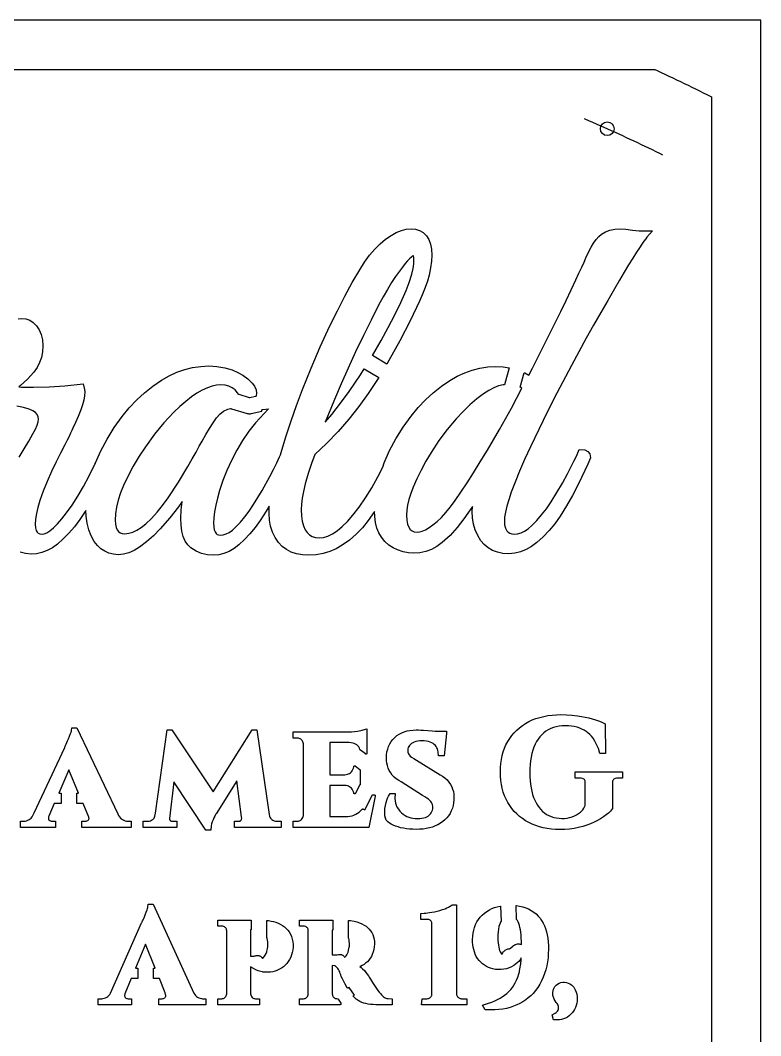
# Model space of a CAD drawing. Header units: inches. Extents: x 0 to 13, y 0 to 8.
# Drawn here: x 9.23 to 13, y 2.83 to 8 of the extents above; entities that cross this region are included whole.
import ezdxf

# ---------------------------------------------------------------- set-up
doc = ezdxf.new("R2010")
doc.units = ezdxf.units.IN
doc.header["$MEASUREMENT"] = 0
for name, color, linetype in [('CUT_INSIDE', 1, 'Continuous'), ('CUT_OUTSIDE', 5, 'Continuous'), ('ENGRAVE_BORDER', 3, 'Continuous'), ('REFERENCE_SHEET', 8, 'Continuous')]:
    doc.layers.add(name, color=color, linetype=linetype)

msp = doc.modelspace()

# ---------------------------------------------------------------- linework, layer by layer
at = {"layer": 'CUT_INSIDE'}
for points in [[(9.2182, 6.4795), (9.2377, 6.4823), (9.2581, 6.4798), (9.2774, 6.4724), (9.2953, 6.4605), (9.312, 6.4443), (9.3262, 6.4238), (9.3363, 6.3997), (9.3422, 6.3725), (9.3441, 6.3423), (9.3423, 6.3122), (9.3368, 6.2837), (9.3275, 6.2568), (9.3146, 6.2316), (9.298, 6.2084), (9.2664, 6.1734), (9.2307, 6.1399), (9.2225, 6.1333), (9.236, 6.1326), (9.2652, 6.1316), (9.2971, 6.1313), (9.377, 6.133), (9.4563, 6.1381), (9.5488, 6.1481), (9.5567, 6.1205), (9.5583, 6.1081), (9.5569, 6.0877), (9.553, 6.066), (9.5467, 6.0424), (9.5379, 6.0169), (9.5247, 5.9831), (9.5111, 5.9516), (9.4974, 5.9227), (9.4924, 5.9119), (9.4857, 5.898), (9.4774, 5.8811), (9.4675, 5.8612), (9.4559, 5.8384), (9.4347, 5.7964), (9.4124, 5.751), (9.3891, 5.7022), (9.3665, 5.6522), (9.3465, 5.6029), (9.3291, 5.5543), (9.3187, 5.5197), (9.3113, 5.4882), (9.3069, 5.4597), (9.3054, 5.4343), (9.3067, 5.4162), (9.3101, 5.4028), (9.3151, 5.3938), (9.3212, 5.3881), (9.3294, 5.3846), (9.3407, 5.3832), (9.3513, 5.3849), (9.3646, 5.3906), (9.3806, 5.401), (9.3988, 5.4164), (9.4191, 5.4366), (9.4412, 5.4617), (9.465, 5.4916), (9.4938, 5.5316), (9.5226, 5.5764), (9.5515, 5.6261), (9.5804, 5.6806), (9.6095, 5.7401), (9.612, 5.7456), (9.6126, 5.7472), (9.6398, 5.8082), (9.6716, 5.8679), (9.7079, 5.9262), (9.7489, 5.9831), (9.7846, 6.0267), (9.8225, 6.0669), (9.8626, 6.1038), (9.9048, 6.1374), (9.9491, 6.1676), (9.9876, 6.1895), (10.0267, 6.2075), (10.0665, 6.2216), (10.107, 6.2316), (10.1481, 6.2376), (10.1899, 6.2397), (10.2306, 6.2374), (10.2703, 6.2307), (10.3088, 6.2194), (10.3368, 6.2074), (10.3631, 6.1922), (10.3877, 6.1737), (10.4106, 6.1519), (10.4227, 6.1368), (10.4304, 6.1191), (10.4329, 6.1004), (10.433, 6.0999), (10.433, 6.0995), (10.4329, 6.099), (10.4314, 6.0888), (10.4313, 6.0883), (10.4312, 6.0878), (10.431, 6.0874), (10.4307, 6.0869), (10.4305, 6.0865), (10.4301, 6.0861), (10.4298, 6.0858), (10.4294, 6.0855), (10.429, 6.0852), (10.4285, 6.085), (10.4281, 6.0848), (10.4276, 6.0847), (10.399, 6.0782), (10.3985, 6.0781), (10.398, 6.0781), (10.3975, 6.0781), (10.397, 6.0782), (10.3965, 6.0783), (10.3434, 6.0938), (10.3429, 6.0939), (10.3425, 6.0941), (10.3421, 6.0943), (10.3417, 6.0946), (10.3414, 6.0949), (10.341, 6.0953), (10.3407, 6.0956), (10.3405, 6.096), (10.336, 6.1036), (10.3234, 6.1178), (10.3087, 6.1287), (10.2917, 6.1366), (10.2719, 6.1414), (10.2492, 6.1431), (10.2288, 6.1415), (10.2064, 6.1366), (10.182, 6.1283), (10.1558, 6.1165), (10.1288, 6.101), (10.1008, 6.0821), (10.0719, 6.0597), (10.0421, 6.0339), (10.0116, 6.0047), (9.9609, 5.9506), (9.9125, 5.892), (9.8663, 5.8288), (9.8341, 5.7797), (9.8049, 5.7304), (9.7787, 5.6811), (9.7556, 5.6316), (9.7402, 5.593), (9.7283, 5.556), (9.7198, 5.5207), (9.7147, 5.4869), (9.7131, 5.4549), (9.7143, 5.4343), (9.7177, 5.4179), (9.7229, 5.4055), (9.7295, 5.3968), (9.7376, 5.3909), (9.748, 5.3871), (9.7616, 5.3857), (9.7815, 5.3876), (9.802, 5.3934), (9.8234, 5.4032), (9.8455, 5.4173), (9.8683, 5.4359), (9.8975, 5.4638), (9.9261, 5.4952), (9.9543, 5.5301), (9.9819, 5.5684), (10.0347, 5.6488), (10.0832, 5.7287), (10.105, 5.7665), (10.1243, 5.8006), (10.1409, 5.8308), (10.1552, 5.8573), (10.1744, 5.891), (10.193, 5.9219), (10.211, 5.9499), (10.2288, 5.9755), (10.2449, 5.9941), (10.2643, 6.009), (10.2859, 6.0195), (10.2863, 6.0197), (10.2868, 6.0199), (10.2998, 6.0232), (10.3002, 6.0233), (10.3007, 6.0234), (10.3012, 6.0234), (10.3017, 6.0234), (10.3022, 6.0233), (10.3027, 6.0231), (10.3031, 6.0229), (10.3036, 6.0227), (10.304, 6.0224), (10.3043, 6.0221), (10.3047, 6.0218), (10.3048, 6.0217), (10.3048, 6.0217), (10.3853, 5.9982), (10.3893, 5.9973), (10.3933, 5.9967), (10.3973, 5.9966), (10.4014, 5.9969), (10.4054, 5.9976), (10.4601, 6.01), (10.4595, 6.0128), (10.4594, 6.0133), (10.4594, 6.0138), (10.4594, 6.0143), (10.4595, 6.0148), (10.4596, 6.0153), (10.4597, 6.0158), (10.4599, 6.0162), (10.4602, 6.0167), (10.4605, 6.0171), (10.4608, 6.0174), (10.4612, 6.0178), (10.4616, 6.0181), (10.462, 6.0183), (10.4624, 6.0185), (10.4629, 6.0187), (10.4634, 6.0188), (10.4639, 6.0189), (10.4934, 6.0218), (10.4276, 5.9509), (10.3933, 5.9077), (10.3613, 5.8611), (10.3315, 5.8108), (10.3046, 5.7589), (10.281, 5.7075), (10.2607, 5.6566), (10.2438, 5.6062), (10.2329, 5.5674), (10.2244, 5.5313), (10.2184, 5.4979), (10.2148, 5.4672), (10.2136, 5.4394), (10.2145, 5.4206), (10.2173, 5.4057), (10.2214, 5.3945), (10.2264, 5.3869), (10.2322, 5.3821), (10.2395, 5.3791), (10.2492, 5.378), (10.2626, 5.3795), (10.277, 5.3842), (10.2927, 5.3923), (10.3094, 5.4042), (10.3271, 5.4199), (10.35, 5.4438), (10.3727, 5.4709), (10.3953, 5.5011), (10.4176, 5.5344), (10.4608, 5.6054), (10.5008, 5.6778), (10.519, 5.713), (10.5353, 5.7459), (10.5497, 5.7763), (10.5548, 5.7878), (10.5615, 5.8103), (10.5836, 5.8839), (10.6084, 5.9601), (10.636, 6.0387), (10.6664, 6.1198), (10.7101, 6.2288), (10.7567, 6.3367), (10.8062, 6.4434), (10.8443, 6.521), (10.8823, 6.5946), (10.9201, 6.6642), (10.9579, 6.7298), (10.9824, 6.7688), (11.0079, 6.8039), (11.0343, 6.8351), (11.0615, 6.8623), (11.0897, 6.8853), (11.1176, 6.9043), (11.1443, 6.9191), (11.1701, 6.9299), (11.1951, 6.9366), (11.2192, 6.9389), (11.2421, 6.9367), (11.263, 6.9301), (11.2816, 6.9189), (11.2975, 6.9033), (11.3101, 6.8837), (11.3189, 6.8604), (11.3239, 6.8339), (11.3256, 6.8041), (11.3239, 6.7733), (11.319, 6.7394), (11.3109, 6.7022), (11.3023, 6.672), (11.2913, 6.6399), (11.2779, 6.6061), (11.2622, 6.5705), (11.2147, 6.4694), (11.1627, 6.3683), (11.1064, 6.2672), (11.0959, 6.2497), (11.0229, 6.2935), (11.0673, 6.3695), (11.1036, 6.436), (11.1369, 6.5007), (11.1671, 6.5636), (11.1942, 6.6246), (11.2103, 6.6643), (11.2231, 6.7075), (11.2293, 6.7357), (11.233, 6.7602), (11.2342, 6.7808), (11.2332, 6.7938), (11.2313, 6.8003), (11.2306, 6.8001), (11.2233, 6.7955), (11.2121, 6.786), (11.2018, 6.7755), (11.1897, 6.7614), (11.1757, 6.7437), (11.1599, 6.7225), (11.1402, 6.6952), (11.1199, 6.6643), (11.0987, 6.6296), (11.0768, 6.5912), (11.0541, 6.549), (11.0154, 6.4736), (10.9764, 6.3947), (10.937, 6.3123), (10.8987, 6.2292), (10.8627, 6.1482), (10.8289, 6.0691), (10.8102, 6.0239), (10.7931, 5.9818), (10.7819, 5.9535), (10.816, 5.9935), (10.8604, 6.05), (10.9043, 6.1103), (10.9612, 6.1944), (10.9807, 6.2255), (11.0547, 6.1811), (11.0458, 6.1661), (11.0018, 6.0992), (10.9542, 6.0336), (10.9029, 5.9695), (10.8479, 5.9069), (10.7893, 5.8458), (10.7297, 5.7888), (10.7117, 5.7432), (10.6948, 5.6924), (10.6801, 5.6392), (10.6712, 5.6006), (10.6649, 5.5659), (10.6612, 5.5354), (10.6599, 5.5089), (10.6612, 5.4768), (10.665, 5.4489), (10.6711, 5.4253), (10.6794, 5.4061), (10.6896, 5.3911), (10.7016, 5.3798), (10.7158, 5.3717), (10.7325, 5.3668), (10.7521, 5.3651), (10.7731, 5.3672), (10.7951, 5.3738), (10.8185, 5.385), (10.843, 5.4011), (10.8688, 5.4222), (10.8955, 5.4482), (10.9232, 5.4793), (10.9558, 5.5209), (10.988, 5.5676), (11.0197, 5.6193), (11.0508, 5.6759), (11.0749, 5.7243), (11.0831, 5.7471), (11.1103, 5.8092), (11.1422, 5.8694), (11.1785, 5.9279), (11.2195, 5.9845), (11.2551, 6.0275), (11.2927, 6.0672), (11.3323, 6.1035), (11.3737, 6.1366), (11.4171, 6.1662), (11.4546, 6.1878), (11.4927, 6.2055), (11.5313, 6.2193), (11.5704, 6.2292), (11.61, 6.2351), (11.6501, 6.2371), (11.6886, 6.235), (11.7192, 6.23), (11.6953, 6.1445), (11.6878, 6.1439), (11.6649, 6.1384), (11.6407, 6.129), (11.6151, 6.1157), (11.5884, 6.0983), (11.5538, 6.072), (11.519, 6.0419), (11.4842, 6.0081), (11.4493, 5.9705), (11.4039, 5.9164), (11.3615, 5.8595), (11.3218, 5.7997), (11.2946, 5.7543), (11.2702, 5.7096), (11.2488, 5.6659), (11.2302, 5.623), (11.218, 5.5902), (11.2085, 5.5595), (11.2018, 5.531), (11.1979, 5.5047), (11.1966, 5.4806), (11.1979, 5.4551), (11.2017, 5.4343), (11.2077, 5.4185), (11.2153, 5.4072), (11.2244, 5.3997), (11.2357, 5.3952), (11.2503, 5.3935), (11.2623, 5.3948), (11.2765, 5.3989), (11.2928, 5.4061), (11.311, 5.4165), (11.3309, 5.4302), (11.3519, 5.4473), (11.3736, 5.4682), (11.3962, 5.493), (11.4195, 5.5217), (11.4436, 5.5544), (11.4731, 5.5974), (11.5043, 5.6446), (11.5372, 5.6961), (11.5718, 5.7516), (11.608, 5.8113), (11.6695, 5.9163), (11.7304, 6.0252), (11.7842, 6.126), (11.778, 6.1305), (11.7749, 6.132), (11.7955, 6.2056), (11.7988, 6.2042), (11.8189, 6.1937), (11.8377, 6.2294), (11.8652, 6.283), (11.8938, 6.3404), (11.9376, 6.4291), (11.9815, 6.5171), (12.0095, 6.5739), (12.0353, 6.6275), (12.0587, 6.678), (12.0745, 6.7125), (12.0884, 6.7428), (12.1003, 6.7687), (12.1103, 6.7902), (12.1232, 6.8187), (12.1362, 6.8441), (12.1491, 6.866), (12.1621, 6.8845), (12.1754, 6.8997), (12.189, 6.9114), (12.2097, 6.9235), (12.2322, 6.9321), (12.2564, 6.9372), (12.2821, 6.9388), (12.3138, 6.9371), (12.3475, 6.9322), (12.3808, 6.9282), (12.4495, 6.9288), (12.4209, 6.8964), (12.4143, 6.8878), (12.4056, 6.8756), (12.395, 6.86), (12.3824, 6.841), (12.3679, 6.8187), (12.3486, 6.7883), (12.3276, 6.7544), (12.305, 6.7171), (12.2807, 6.6764), (12.2547, 6.6322), (12.2207, 6.5735), (12.1855, 6.5121), (12.1492, 6.4479), (12.1117, 6.381), (12.0364, 6.2429), (11.9623, 6.1015), (11.9147, 6.0075), (11.8696, 5.9161), (11.8271, 5.8273), (11.7979, 5.7637), (11.7719, 5.704), (11.7492, 5.6483), (11.7297, 5.5965), (11.7169, 5.5587), (11.707, 5.5251), (11.7, 5.4956), (11.6958, 5.4704), (11.6945, 5.4498), (11.696, 5.431), (11.7004, 5.4146), (11.7074, 5.4004), (11.7137, 5.3929), (11.7216, 5.3878), (11.732, 5.3844), (11.7455, 5.3832), (11.7622, 5.3848), (11.7794, 5.3899), (11.7973, 5.3986), (11.8159, 5.4112), (11.8352, 5.4278), (11.86, 5.453), (11.8844, 5.4813), (11.9084, 5.5128), (11.9321, 5.5474), (11.9625, 5.5957), (11.9907, 5.6435), (12.0165, 5.6907), (12.0339, 5.7241), (12.0488, 5.7543), (12.0613, 5.7809), (12.0761, 5.8151), (12.1039, 5.8121), (12.1194, 5.8051), (12.1301, 5.7918), (12.1337, 5.7728), (12.1191, 5.7395), (12.1045, 5.7074), (12.088, 5.6721), (12.0695, 5.6334), (12.042, 5.5799), (12.0115, 5.5268), (11.9781, 5.4742), (11.9511, 5.4363), (11.9224, 5.4013), (11.8921, 5.3694), (11.8602, 5.3405), (11.8333, 5.3204), (11.8054, 5.3046), (11.7767, 5.2932), (11.7472, 5.2863), (11.7173, 5.284), (11.6872, 5.2857), (11.6596, 5.2911), (11.6343, 5.3003), (11.6117, 5.3132), (11.5918, 5.3299), (11.5751, 5.35), (11.5591, 5.3765), (11.5467, 5.4046), (11.5379, 5.4344), (11.5326, 5.4657), (11.5309, 5.4985), (11.5316, 5.5231), (11.5317, 5.5248), (11.5197, 5.5069), (11.4889, 5.4622), (11.455, 5.4177), (11.4179, 5.3771), (11.3777, 5.3405), (11.3513, 5.3212), (11.3235, 5.3061), (11.2942, 5.2952), (11.2637, 5.2887), (11.2321, 5.2865), (11.2066, 5.2884), (11.1794, 5.2939), (11.1503, 5.3031), (11.1275, 5.3136), (11.1061, 5.328), (11.0864, 5.3462), (11.0681, 5.3681), (11.0552, 5.3894), (11.0453, 5.4141), (11.0384, 5.4419), (11.0343, 5.4726), (11.0333, 5.4989), (11.0011, 5.4529), (10.9716, 5.4163), (10.9398, 5.3829), (10.9057, 5.353), (10.8694, 5.3266), (10.8382, 5.3085), (10.8054, 5.2944), (10.771, 5.2843), (10.7353, 5.2782), (10.6981, 5.2762), (10.6659, 5.2779), (10.6362, 5.2831), (10.609, 5.2919), (10.5846, 5.3045), (10.5632, 5.3207), (10.5449, 5.3403), (10.5273, 5.3664), (10.5137, 5.3942), (10.504, 5.4239), (10.4982, 5.4553), (10.4963, 5.4882), (10.4976, 5.5252), (10.4823, 5.4998), (10.4506, 5.4521), (10.4251, 5.4173), (10.3986, 5.3852), (10.3709, 5.3558), (10.3421, 5.3291), (10.3178, 5.3103), (10.2926, 5.2955), (10.2667, 5.2848), (10.2402, 5.2784), (10.2131, 5.2762), (10.1819, 5.2785), (10.1523, 5.2854), (10.1247, 5.2969), (10.0987, 5.3131), (10.0824, 5.3286), (10.0693, 5.3483), (10.0595, 5.3717), (10.0527, 5.3985), (10.0487, 5.4287), (10.0474, 5.4625), (10.0491, 5.5064), (10.054, 5.5475), (10.0545, 5.5499), (10.035, 5.5226), (9.9909, 5.4659), (9.9422, 5.4103), (9.9077, 5.3755), (9.8724, 5.3446), (9.8363, 5.3177), (9.8087, 5.301), (9.7815, 5.2888), (9.7545, 5.2813), (9.7281, 5.2788), (9.7038, 5.2807), (9.6809, 5.2864), (9.6595, 5.296), (9.6399, 5.3093), (9.6222, 5.3262), (9.6063, 5.3465), (9.5904, 5.3742), (9.578, 5.4049), (9.5693, 5.4385), (9.5641, 5.4749), (9.5628, 5.5032), (9.5321, 5.4572), (9.5052, 5.4213), (9.4773, 5.3885), (9.4483, 5.359), (9.418, 5.3326), (9.3927, 5.3144), (9.3665, 5.3001), (9.3397, 5.2897), (9.3122, 5.2835), (9.284, 5.2814), (9.2566, 5.2842), (9.2292, 5.2925)], [(9.2239, 5.7748), (9.2489, 5.818), (9.2722, 5.8577), (9.2936, 5.8936), (9.3067, 5.9173), (9.3156, 5.9376), (9.3208, 5.9547), (9.3223, 5.9681), (9.3206, 5.9813), (9.3155, 5.9925), (9.3067, 6.0027), (9.2934, 6.012), (9.2748, 6.0203), (9.2454, 6.0289), (9.2112, 6.0356)]]:
    msp.add_lwpolyline(points, dxfattribs=at)
for points in [[(12.2457, 4.1177), (12.2457, 3.9861), (12.2343, 3.9731), (12.2241, 3.9632), (12.2124, 3.9535), (12.1994, 3.9438), (12.185, 3.9342), (12.1691, 3.9249), (12.1521, 3.9163), (12.134, 3.9084), (12.1148, 3.9012), (12.0944, 3.8947), (12.0729, 3.8891), (12.0505, 3.8848), (12.0271, 3.8817), (12.0029, 3.8798), (11.9778, 3.8792), (11.9555, 3.8798), (11.934, 3.8814), (11.9131, 3.8842), (11.8928, 3.8881), (11.8733, 3.8931), (11.8544, 3.8992), (11.8362, 3.9065), (11.8188, 3.9149), (11.8021, 3.9243), (11.7864, 3.9347), (11.7716, 3.9461), (11.7578, 3.9584), (11.7449, 3.9717), (11.733, 3.9859), (11.7221, 4.001), (11.7121, 4.0171), (11.7032, 4.034), (11.6955, 4.0517), (11.689, 4.0701), (11.6837, 4.0892), (11.6796, 4.109), (11.6767, 4.1295), (11.6749, 4.1507), (11.6743, 4.1726), (11.6749, 4.1945), (11.6766, 4.2156), (11.6795, 4.2361), (11.6836, 4.2558), (11.6889, 4.2748), (11.6953, 4.2931), (11.7029, 4.3106), (11.7117, 4.3274), (11.7217, 4.3433), (11.7326, 4.3583), (11.7445, 4.3724), (11.7575, 4.3856), (11.7714, 4.3978), (11.7864, 4.4091), (11.8023, 4.4195), (11.8192, 4.4289), (11.837, 4.4373), (11.8556, 4.4445), (11.8749, 4.4506), (11.8949, 4.4556), (11.9157, 4.4595), (11.9372, 4.4623), (11.9594, 4.4639), (11.9824, 4.4645), (12.011, 4.4638), (12.039, 4.4619), (12.0665, 4.4586), (12.0866, 4.4554), (12.1058, 4.4518), (12.1243, 4.4478), (12.1421, 4.4432), (12.1588, 4.4383), (12.1742, 4.4329), (12.1883, 4.427), (12.2071, 4.4175), (12.2089, 4.2662), (12.1809, 4.2662), (12.1732, 4.2912), (12.1675, 4.3062), (12.1611, 4.3199), (12.1542, 4.3325), (12.1466, 4.3438), (12.1384, 4.354), (12.1295, 4.3632), (12.1203, 4.3715), (12.1106, 4.3788), (12.1004, 4.3852), (12.0899, 4.3908), (12.0788, 4.3954), (12.0649, 4.3999), (12.0505, 4.4035), (12.0359, 4.4061), (12.0209, 4.4076), (12.0055, 4.4081), (11.9889, 4.4075), (11.9732, 4.4058), (11.9583, 4.4028), (11.9441, 4.3988), (11.9308, 4.3936), (11.9182, 4.3873), (11.9064, 4.3798), (11.8952, 4.3712), (11.8849, 4.3617), (11.8754, 4.3512), (11.8666, 4.3396), (11.8587, 4.327), (11.8515, 4.3133), (11.8451, 4.2985), (11.8396, 4.2828), (11.8348, 4.266), (11.831, 4.2483), (11.8279, 4.2297), (11.8257, 4.2101), (11.8244, 4.1895), (11.824, 4.168), (11.8244, 4.1477), (11.8256, 4.1283), (11.8276, 4.1096), (11.8305, 4.0918), (11.8341, 4.0747), (11.8385, 4.0585), (11.8437, 4.043), (11.8496, 4.0285), (11.8562, 4.0151), (11.8635, 4.0028), (11.8715, 3.9915), (11.8801, 3.9812), (11.8894, 3.9719), (11.8994, 3.9636), (11.91, 3.9564), (11.9213, 3.9502), (11.9332, 3.9452), (11.9458, 3.9412), (11.9591, 3.9382), (11.9731, 3.9364), (11.9879, 3.9356), (12.001, 3.9361), (12.0139, 3.9377), (12.0266, 3.9402), (12.0391, 3.9438), (12.051, 3.9484), (12.062, 3.9539), (12.0723, 3.9602), (12.0818, 3.9674), (12.0884, 3.9737), (12.0942, 3.9804), (12.0992, 3.9877), (12.1033, 3.9954), (12.1061, 4.0023), (12.1068, 4.1175), (12.1065, 4.1234), (12.1055, 4.1278), (12.104, 4.1312), (12.1021, 4.1338), (12.0997, 4.1359), (12.0965, 4.1377), (12.0921, 4.1392), (12.0864, 4.1402), (12.0792, 4.1406), (12.0552, 4.1406), (12.0552, 4.1723), (12.2958, 4.1723), (12.2958, 4.1406), (12.2726, 4.1406), (12.2652, 4.1402), (12.2595, 4.1392), (12.2551, 4.1377), (12.2519, 4.1359), (12.2497, 4.1339), (12.248, 4.1314), (12.2467, 4.1282), (12.2459, 4.1239)], [(9.4555, 4.2967), (9.4564, 4.2992), (9.458, 4.3032), (9.4601, 4.308), (9.4626, 4.3136), (9.4662, 4.3218), (9.47, 4.3307), (9.474, 4.3403), (9.48, 4.3548), (9.4855, 4.3686), (9.4878, 4.3746), (9.4894, 4.3796), (9.4904, 4.3836), (9.4926, 4.3974), (9.5166, 4.3974), (9.7254, 3.9587), (9.73, 3.9501), (9.7346, 3.9433), (9.7393, 3.9377), (9.7443, 3.9332), (9.7495, 3.9297), (9.7566, 3.9262), (9.7634, 3.9237), (9.7698, 3.9222), (9.7762, 3.9217), (9.7939, 3.9217), (9.7939, 3.89), (9.5433, 3.89), (9.5433, 3.9217), (9.5608, 3.9217), (9.5652, 3.9222), (9.5689, 3.9234), (9.5727, 3.9257), (9.5765, 3.9291), (9.578, 3.931), (9.5788, 3.933), (9.5793, 3.9354), (9.5792, 3.9387), (9.5785, 3.9421), (9.5493, 4.011), (9.5178, 4.011), (9.5178, 4.0651), (9.5264, 4.0651), (9.4764, 4.1832), (9.4255, 4.0651), (9.4378, 4.0651), (9.4378, 4.011), (9.4023, 4.011), (9.3749, 3.9475), (9.3734, 3.9431), (9.3725, 3.9387), (9.3724, 3.9354), (9.3729, 3.933), (9.3737, 3.931), (9.3752, 3.9291), (9.379, 3.9257), (9.3828, 3.9234), (9.3865, 3.9222), (9.3909, 3.9217), (9.4084, 3.9217), (9.4084, 3.89), (9.2302, 3.89), (9.2302, 3.9217), (9.248, 3.9217), (9.2544, 3.9222), (9.2608, 3.9237), (9.2676, 3.9262), (9.2747, 3.9297), (9.2799, 3.9332), (9.2847, 3.9376), (9.2892, 3.9431), (9.2936, 3.9499), (9.3006, 3.9637)], [(9.9186, 3.963), (9.978, 4.3866), (10.0011, 4.3866), (10.2122, 4.0705), (10.4105, 4.3866), (10.4345, 4.3866), (10.4964, 3.955), (10.4984, 3.9474), (10.5005, 3.9421), (10.5032, 3.9375), (10.5065, 3.9335), (10.5104, 3.9301), (10.5161, 3.9264), (10.5221, 3.9238), (10.5284, 3.9223), (10.5356, 3.9217), (10.5579, 3.9217), (10.5579, 3.89), (10.3196, 3.89), (10.3196, 3.9217), (10.3419, 3.9217), (10.3468, 3.9221), (10.3499, 3.9228), (10.3518, 3.9238), (10.3529, 3.9248), (10.3541, 3.9265), (10.3556, 3.9302), (10.3566, 3.9337), (10.3569, 3.9364), (10.3563, 3.9431), (10.3316, 4.1272), (10.2263, 3.9599), (10.2262, 3.9597), (10.2253, 3.9582), (10.224, 3.9557), (10.222, 3.9521), (10.2196, 3.9477), (10.2152, 3.9391), (10.211, 3.9295), (10.2068, 3.9188), (10.2034, 3.908), (10.2012, 3.8974), (10.199, 3.8754), (10.1748, 3.8754), (10.0113, 4.123), (9.9885, 3.9357), (9.9887, 3.9345), (9.99, 3.9309), (9.9919, 3.927), (9.9933, 3.925), (9.9948, 3.9237), (9.9966, 3.9228), (9.9993, 3.922), (10.0036, 3.9217), (10.0259, 3.9217), (10.0259, 3.89), (9.8554, 3.89), (9.8554, 3.9217), (9.877, 3.9217), (9.885, 3.9223), (9.8918, 3.9239), (9.898, 3.9265), (9.9037, 3.9301), (9.9075, 3.9335), (9.9106, 3.9374), (9.9132, 3.9419), (9.9151, 3.9471)], [(10.6503, 3.9231), (10.6543, 3.9247), (10.658, 3.9271), (10.6615, 3.9301), (10.6655, 3.9348), (10.6682, 3.9397), (10.67, 3.9451), (10.6708, 3.9514), (10.6708, 4.3154), (10.6702, 4.3207), (10.669, 4.3253), (10.6673, 4.3294), (10.6649, 4.3332), (10.6617, 4.3367), (10.6581, 4.3397), (10.6544, 4.3419), (10.6504, 4.3435), (10.646, 4.3445), (10.6408, 4.3449), (10.6403, 4.3449), (10.6385, 4.3449), (10.6358, 4.3449), (10.6332, 4.3449), (10.6317, 4.3449), (10.6192, 4.3449), (10.6192, 4.3766), (10.9016, 4.3766), (10.9162, 4.3771), (10.9312, 4.3784), (10.9469, 4.3807), (10.9559, 4.3823), (10.9637, 4.3838), (10.9702, 4.3852), (10.9753, 4.3865), (10.9948, 4.3922), (10.9948, 4.2682), (10.9947, 4.2678), (10.9947, 4.2673), (10.9945, 4.2668), (10.9944, 4.2664), (10.9942, 4.2659), (10.9939, 4.2655), (10.9937, 4.2651), (10.9933, 4.2647), (10.993, 4.2644), (10.9926, 4.2641), (10.9922, 4.2639), (10.9918, 4.2637), (10.9913, 4.2635), (10.9908, 4.2634), (10.9904, 4.2633), (10.9899, 4.2632), (10.9894, 4.2632), (10.9889, 4.2633), (10.9885, 4.2634), (10.988, 4.2636), (10.9876, 4.2637), (10.9871, 4.264), (10.9867, 4.2642), (10.9611, 4.2836), (10.9607, 4.2839), (10.9604, 4.2843), (10.9601, 4.2846), (10.9598, 4.285), (10.9596, 4.2854), (10.9594, 4.2859), (10.9593, 4.2863), (10.9591, 4.2869), (10.9562, 4.2938), (10.9526, 4.3), (10.9482, 4.3055), (10.943, 4.3101), (10.9372, 4.314), (10.9305, 4.3171), (10.9229, 4.3195), (10.9143, 4.3211), (10.9045, 4.3218), (10.8059, 4.3218), (10.8059, 4.1584), (10.8813, 4.1584), (10.8887, 4.159), (10.8953, 4.1604), (10.9012, 4.1624), (10.9065, 4.1651), (10.9113, 4.1685), (10.9156, 4.1726), (10.9202, 4.1785), (10.9237, 4.1847), (10.9262, 4.1916), (10.9278, 4.1991), (10.9278, 4.1992), (10.9279, 4.1997), (10.928, 4.2001), (10.9282, 4.2006), (10.9284, 4.201), (10.9287, 4.2015), (10.929, 4.2018), (10.9294, 4.2022), (10.9298, 4.2025), (10.9302, 4.2028), (10.9306, 4.203), (10.9311, 4.2032), (10.9315, 4.2034), (10.932, 4.2035), (10.9325, 4.2035), (10.933, 4.2035), (10.9335, 4.2034), (10.934, 4.2033), (10.9345, 4.2032), (10.9349, 4.203), (10.9354, 4.2028), (10.9358, 4.2025), (10.9581, 4.1856), (10.9585, 4.1853), (10.9588, 4.1849), (10.9591, 4.1845), (10.9594, 4.1841), (10.9596, 4.1836), (10.9598, 4.1832), (10.96, 4.1827), (10.96, 4.1821), (10.9601, 4.1816), (10.9601, 4.1099), (10.96, 4.1094), (10.9599, 4.1089), (10.9598, 4.1084), (10.9596, 4.1079), (10.9594, 4.1074), (10.9592, 4.1071), (10.9591, 4.1071), (10.9591, 4.1071), (10.9368, 4.0641), (10.9365, 4.0636), (10.9362, 4.0632), (10.9359, 4.0629), (10.9356, 4.0625), (10.9352, 4.0622), (10.9347, 4.062), (10.9343, 4.0618), (10.9338, 4.0616), (10.9334, 4.0615), (10.9329, 4.0614), (10.9324, 4.0614), (10.9319, 4.0614), (10.9314, 4.0615), (10.9309, 4.0616), (10.9305, 4.0617), (10.93, 4.0619), (10.9296, 4.0622), (10.9292, 4.0625), (10.9288, 4.0628), (10.9285, 4.0632), (10.9282, 4.0636), (10.9279, 4.064), (10.9277, 4.0644), (10.9276, 4.0649), (10.9274, 4.0654), (10.9263, 4.0711), (10.9237, 4.0778), (10.9203, 4.084), (10.9157, 4.0897), (10.9114, 4.0937), (10.9066, 4.097), (10.9013, 4.0996), (10.8954, 4.1016), (10.8888, 4.103), (10.8813, 4.1036), (10.8059, 4.1036), (10.8059, 3.9448), (10.8846, 3.9448), (10.8968, 3.9453), (10.9081, 3.9468), (10.9187, 3.9493), (10.9288, 3.9526), (10.9383, 3.957), (10.9473, 3.9623), (10.9559, 3.9684), (10.9639, 3.9754), (10.9707, 3.9825), (10.971, 3.9828), (10.9714, 3.9831), (10.9718, 3.9834), (10.9723, 3.9836), (10.9727, 3.9838), (10.9732, 3.9839), (10.9737, 3.984), (10.9742, 3.984), (10.9747, 3.984), (10.9752, 3.9839), (10.9757, 3.9838), (10.9761, 3.9836), (10.9766, 3.9834), (10.9832, 3.98), (11.0213, 4.0532), (11.0215, 4.0536), (11.0218, 4.054), (11.0222, 4.0544), (11.0225, 4.0547), (11.0229, 4.055), (11.0233, 4.0553), (11.0238, 4.0555), (11.0243, 4.0556), (11.0247, 4.0558), (11.0252, 4.0558), (11.0257, 4.0559), (11.0322, 4.0559), (11.0327, 4.0558), (11.0332, 4.0558), (11.0337, 4.0556), (11.0341, 4.0555), (11.0346, 4.0553), (11.035, 4.055), (11.0354, 4.0547), (11.0358, 4.0544), (11.0361, 4.054), (11.0364, 4.0536), (11.0366, 4.0532), (11.0368, 4.0528), (11.037, 4.0523), (11.0371, 4.0518), (11.0372, 4.0513), (11.0372, 4.0508), (11.0372, 4.0503), (11.0371, 4.0499), (11.0041, 3.89), (10.6192, 3.89), (10.6192, 3.9217), (10.6408, 3.9217), (10.646, 3.9221)], [(11.2567, 4.3864), (11.2694, 4.3859), (11.2835, 4.3851), (11.3055, 4.3834), (11.3274, 4.3816), (11.3414, 4.3802), (11.3454, 4.3797), (11.3999, 4.3797), (11.3992, 4.3687), (11.4001, 4.3685), (11.3879, 4.2539), (11.3588, 4.2539), (11.3578, 4.2745), (11.3565, 4.2823), (11.3544, 4.2895), (11.3515, 4.2961), (11.3478, 4.3022), (11.3432, 4.3078), (11.3378, 4.313), (11.3315, 4.3176), (11.3244, 4.3216), (11.3164, 4.3249), (11.3075, 4.3275), (11.2975, 4.3294), (11.2865, 4.3306), (11.2746, 4.331), (11.2636, 4.3306), (11.2535, 4.3294), (11.2443, 4.3274), (11.236, 4.3246), (11.2285, 4.3212), (11.2218, 4.317), (11.2161, 4.3124), (11.2115, 4.3074), (11.2079, 4.302), (11.2052, 4.2963), (11.2035, 4.2899), (11.2025, 4.2827), (11.2023, 4.2773), (11.2029, 4.2728), (11.2041, 4.2686), (11.206, 4.2647), (11.2099, 4.259), (11.2149, 4.2537), (11.2212, 4.2486), (11.2332, 4.2406), (11.2469, 4.2322), (11.3678, 4.1575), (11.3801, 4.1506), (11.3919, 4.1419), (11.4027, 4.132), (11.4122, 4.1209), (11.4206, 4.1087), (11.4266, 4.0974), (11.4313, 4.0853), (11.4348, 4.0726), (11.437, 4.0593), (11.4379, 4.0454), (11.4377, 4.0309), (11.4363, 4.0158), (11.4336, 4.0013), (11.4297, 3.9874), (11.4245, 3.9742), (11.4181, 3.9616), (11.4104, 3.9497), (11.4016, 3.9387), (11.3918, 3.9286), (11.381, 3.9194), (11.3692, 3.9111), (11.3565, 3.9038), (11.3428, 3.8975), (11.3283, 3.8921), (11.3131, 3.8877), (11.297, 3.8843), (11.2803, 3.8819), (11.2628, 3.8805), (11.2446, 3.88), (11.2277, 3.8803), (11.2115, 3.8814), (11.1958, 3.8831), (11.1806, 3.8856), (11.1663, 3.8886), (11.1529, 3.8922), (11.1404, 3.8964), (11.129, 3.9011), (11.1185, 3.9063), (11.1092, 3.9119), (11.101, 3.918), (11.0922, 3.9262), (11.0884, 3.9379), (11.0863, 3.9482), (11.0853, 3.9591), (11.0853, 3.9707), (11.0865, 3.9863), (11.0889, 4.0019), (11.0926, 4.0174), (11.0961, 4.0286), (11.1001, 4.039), (11.1045, 4.0485), (11.1127, 4.0628), (11.138, 4.0628), (11.1376, 4.0376), (11.1386, 4.0256), (11.1409, 4.0141), (11.1444, 4.003), (11.1492, 3.9923), (11.1551, 3.9822), (11.162, 3.973), (11.1699, 3.9647), (11.1789, 3.9572), (11.189, 3.9505), (11.198, 3.9458), (11.2076, 3.9419), (11.2179, 3.9388), (11.2289, 3.9366), (11.2406, 3.9353), (11.253, 3.9348), (11.2645, 3.9352), (11.2749, 3.9364), (11.2843, 3.9383), (11.2926, 3.9409), (11.3, 3.9441), (11.3064, 3.948), (11.312, 3.9525), (11.3177, 3.9585), (11.3224, 3.9648), (11.3259, 3.9712), (11.3284, 3.9779), (11.3299, 3.9848), (11.3304, 3.9922), (11.33, 3.9987), (11.3287, 4.0049), (11.3266, 4.0108), (11.3236, 4.0165), (11.3196, 4.022), (11.3145, 4.0276), (11.3078, 4.0335), (11.2997, 4.0395), (11.2901, 4.0456), (11.2785, 4.0521), (11.1689, 4.1215), (11.1564, 4.1287), (11.1444, 4.1371), (11.1336, 4.1464), (11.124, 4.1565), (11.1157, 4.1676), (11.1086, 4.1794), (11.1029, 4.1917), (11.0986, 4.2045), (11.0956, 4.2176), (11.0939, 4.231), (11.0936, 4.2448), (11.0946, 4.2587), (11.0968, 4.2741), (11.1004, 4.2887), (11.1052, 4.3025), (11.1112, 4.3154), (11.1186, 4.3275), (11.1271, 4.3385), (11.1367, 4.3485), (11.1474, 4.3573), (11.159, 4.365), (11.1716, 4.3717), (11.1851, 4.3771), (11.1992, 4.3813), (11.2139, 4.3843), (11.2293, 4.386), (11.2452, 4.3866)], [(9.6503, 3.0183), (9.6567, 3.0198), (9.6634, 3.0223), (9.6703, 3.0259), (9.6754, 3.0295), (9.6802, 3.0339), (9.6848, 3.0394), (9.6889, 3.0456), (9.8473, 3.404), (9.8485, 3.4066), (9.8501, 3.4099), (9.852, 3.4141), (9.8543, 3.4191), (9.8578, 3.4268), (9.8613, 3.4351), (9.865, 3.4442), (9.8705, 3.458), (9.8754, 3.4712), (9.8773, 3.4769), (9.8785, 3.4816), (9.8792, 3.4853), (9.8803, 3.4999), (9.9052, 3.4999), (10.1134, 3.0454), (10.1174, 3.0395), (10.1221, 3.0339), (10.1269, 3.0294), (10.132, 3.0259), (10.1388, 3.0223), (10.1453, 3.0198), (10.1516, 3.0183), (10.1581, 3.0178), (10.175, 3.0178), (10.175, 2.987), (9.9351, 2.987), (9.9351, 3.0178), (9.9527, 3.0178), (9.9564, 3.0181), (9.9594, 3.0189), (9.9622, 3.0202), (9.9651, 3.0223), (9.9679, 3.0249), (9.9693, 3.0269), (9.9701, 3.0288), (9.9706, 3.0313), (9.9705, 3.0347), (9.9696, 3.0389), (9.9668, 3.0472), (9.9377, 3.1201), (9.9082, 3.1201), (9.9082, 3.1726), (9.9168, 3.1726), (9.8676, 3.2956), (9.8164, 3.1726), (9.8282, 3.1726), (9.8282, 3.1201), (9.7945, 3.1201), (9.7623, 3.043), (9.7611, 3.0391), (9.7603, 3.035), (9.7604, 3.0319), (9.761, 3.0293), (9.7621, 3.0268), (9.7635, 3.0246), (9.7653, 3.0227), (9.7675, 3.0211), (9.7711, 3.0192), (9.7744, 3.0182), (9.778, 3.0178), (9.7955, 3.0178), (9.7955, 2.987), (9.6262, 2.987), (9.6262, 3.0178), (9.6438, 3.0178)], [(11.5028, 2.987), (11.2725, 2.987), (11.2755, 3.0178), (11.3002, 3.0178), (11.3049, 3.0181), (11.3087, 3.019), (11.3122, 3.0204), (11.3155, 3.0224), (11.3186, 3.0252), (11.3214, 3.0283), (11.3234, 3.0316), (11.3248, 3.0349), (11.3257, 3.0385), (11.326, 3.0429), (11.326, 3.3918), (11.3256, 3.3993), (11.3246, 3.4051), (11.3232, 3.4096), (11.3214, 3.4128), (11.3193, 3.4152), (11.3165, 3.4173), (11.3131, 3.419), (11.3091, 3.4204), (11.3043, 3.4212), (11.2983, 3.4216), (11.269, 3.4216), (11.269, 3.4511), (11.2868, 3.453), (11.2946, 3.454), (11.3032, 3.455), (11.3125, 3.4563), (11.3255, 3.4583), (11.3388, 3.4609), (11.3525, 3.4639), (11.3662, 3.4675), (11.3796, 3.4716), (11.3927, 3.4763), (11.402, 3.4802), (11.4105, 3.4843), (11.4182, 3.4888), (11.4287, 3.4958), (11.4512, 3.4958), (11.4512, 3.0422), (11.4515, 3.0379), (11.4524, 3.0344), (11.4538, 3.0312), (11.4558, 3.0281), (11.4586, 3.0251), (11.4619, 3.0224), (11.4653, 3.0204), (11.4688, 3.019), (11.4725, 3.0181), (11.4769, 3.0178), (11.5028, 3.0178)], [(11.6144, 2.9949), (11.6305, 3.0008), (11.6455, 3.007), (11.6594, 3.0136), (11.6724, 3.0205), (11.6842, 3.0278), (11.6951, 3.0354), (11.7067, 3.0448), (11.7174, 3.0546), (11.727, 3.0648), (11.7357, 3.0754), (11.7434, 3.0865), (11.7501, 3.098), (11.7572, 3.1126), (11.7633, 3.1279), (11.7684, 3.1438), (11.771, 3.1544), (11.7725, 3.1604), (11.7756, 3.1777), (11.778, 3.1959), (11.7799, 3.2149), (11.7806, 3.2254), (11.7748, 3.2165), (11.7679, 3.2079), (11.7603, 3.2001), (11.752, 3.193), (11.7429, 3.1867), (11.7311, 3.1801), (11.7185, 3.1747), (11.7053, 3.1706), (11.6916, 3.1677), (11.6775, 3.1662), (11.6635, 3.1661), (11.6495, 3.1673), (11.6357, 3.17), (11.6246, 3.1731), (11.6139, 3.1773), (11.6035, 3.1823), (11.5935, 3.1883), (11.5838, 3.1953), (11.5746, 3.2034), (11.5661, 3.2124), (11.5586, 3.2225), (11.5518, 3.2335), (11.546, 3.2454), (11.5418, 3.2562), (11.5384, 3.2676), (11.5357, 3.2797), (11.5339, 3.2923), (11.5328, 3.3056), (11.5324, 3.3196), (11.5332, 3.3359), (11.5352, 3.3515), (11.5383, 3.3666), (11.5426, 3.3812), (11.548, 3.3951), (11.5546, 3.4085), (11.5624, 3.4212), (11.5714, 3.4329), (11.5815, 3.4438), (11.5928, 3.4537), (11.6051, 3.4626), (11.6185, 3.4706), (11.6309, 3.4766), (11.6441, 3.4818), (11.6579, 3.486), (11.6724, 3.4892), (11.6745, 3.4896), (11.6775, 3.4117), (11.677, 3.4109), (11.6731, 3.4032), (11.6698, 3.3945), (11.6671, 3.3849), (11.6644, 3.3717), (11.6625, 3.3578), (11.6614, 3.3434), (11.661, 3.3284), (11.6615, 3.3149), (11.6624, 3.3023), (11.6639, 3.2909), (11.6657, 3.2806), (11.668, 3.2716), (11.6706, 3.2636), (11.6736, 3.2566), (11.6769, 3.2506), (11.6804, 3.2457), (11.6826, 3.2433), (11.6831, 3.2449), (11.6847, 3.2487), (11.6867, 3.2523), (11.6891, 3.2558), (11.6918, 3.2589), (11.6947, 3.2619), (11.698, 3.2645), (11.7015, 3.2667), (11.7051, 3.2686), (11.709, 3.2702), (11.713, 3.2714), (11.7171, 3.2722), (11.7202, 3.2726), (11.7216, 3.273), (11.7238, 3.2739), (11.7256, 3.2749), (11.7266, 3.2756), (11.7387, 3.2862), (11.7419, 3.2888), (11.7455, 3.2911), (11.7492, 3.2931), (11.7531, 3.2946), (11.7571, 3.2958), (11.7612, 3.2965), (11.7654, 3.2969), (11.7696, 3.2968), (11.7738, 3.2963), (11.7779, 3.2955), (11.7818, 3.2942), (11.7821, 3.2941), (11.7816, 3.3108), (11.7808, 3.3268), (11.7796, 3.3418), (11.7781, 3.3558), (11.7763, 3.3688), (11.7741, 3.3807), (11.7715, 3.3913), (11.7684, 3.4008), (11.765, 3.409), (11.7611, 3.4161), (11.7571, 3.4218), (11.7544, 3.4922), (11.7557, 3.4921), (11.7723, 3.4895), (11.7883, 3.4857), (11.8034, 3.4808), (11.8178, 3.4747), (11.8314, 3.4673), (11.8441, 3.4588), (11.856, 3.4492), (11.8669, 3.4383), (11.8761, 3.4274), (11.8844, 3.4155), (11.8918, 3.4028), (11.8982, 3.3891), (11.9038, 3.3745), (11.9085, 3.3591), (11.9123, 3.3429), (11.9152, 3.3258), (11.9173, 3.3078), (11.9186, 3.2889), (11.919, 3.2692), (11.9185, 3.2474), (11.9169, 3.226), (11.9142, 3.2052), (11.9104, 3.1848), (11.9056, 3.1649), (11.8997, 3.1455), (11.8927, 3.1268), (11.8845, 3.1088), (11.8753, 3.0916), (11.8649, 3.0752), (11.8534, 3.0596), (11.8408, 3.0449), (11.8291, 3.0329), (11.8165, 3.0218), (11.8031, 3.0116), (11.789, 3.0022), (11.774, 2.9937), (11.7583, 2.9861), (11.7418, 2.9793), (11.7244, 2.9734), (11.7061, 2.9687), (11.6871, 2.965), (11.6672, 2.9624), (11.6466, 2.961), (11.6251, 2.9606), (11.5964, 2.9614), (11.583, 2.9848)], [(10.2635, 3.0189), (10.2668, 3.0203), (10.2699, 3.0222), (10.2728, 3.0248), (10.2761, 3.0287), (10.2784, 3.0328), (10.2799, 3.0373), (10.2806, 3.0426), (10.2806, 3.3636), (10.2801, 3.3681), (10.2791, 3.3719), (10.2777, 3.3752), (10.2757, 3.3782), (10.2732, 3.3809), (10.2694, 3.3839), (10.2654, 3.3859), (10.261, 3.3871), (10.2554, 3.3876), (10.2351, 3.3876), (10.2351, 3.4184), (10.4048, 3.4184), (10.4048, 3.3679), (10.4024, 3.3679), (10.4024, 3.2349), (10.4024, 3.2349), (10.4175, 3.2349), (10.42, 3.235), (10.4232, 3.2355), (10.4272, 3.2362), (10.43, 3.237), (10.4327, 3.2376), (10.4355, 3.238), (10.4384, 3.2381), (10.4412, 3.2378), (10.444, 3.2374), (10.4467, 3.2366), (10.4493, 3.2356), (10.4518, 3.2343), (10.4542, 3.2327), (10.4564, 3.231), (10.4585, 3.229), (10.4603, 3.2268), (10.4619, 3.2245), (10.4626, 3.2232), (10.4629, 3.2235), (10.4678, 3.2283), (10.4725, 3.2338), (10.4769, 3.2401), (10.4808, 3.2475), (10.4843, 3.2562), (10.4874, 3.2661), (10.489, 3.2737), (10.4901, 3.2824), (10.4906, 3.288), (10.4907, 3.293), (10.4904, 3.2978), (10.4898, 3.3075), (10.4885, 3.3162), (10.4865, 3.3241), (10.4848, 3.3288), (10.4848, 3.4165), (10.493, 3.4155), (10.5064, 3.4133), (10.519, 3.4104), (10.5308, 3.4068), (10.5419, 3.4025), (10.5536, 3.3968), (10.5644, 3.3904), (10.5742, 3.3833), (10.5831, 3.3755), (10.5911, 3.367), (10.598, 3.3577), (10.6048, 3.3461), (10.6103, 3.334), (10.6143, 3.3212), (10.617, 3.3079), (10.6183, 3.2942), (10.6182, 3.2801), (10.617, 3.2665), (10.6147, 3.2535), (10.6112, 3.241), (10.6065, 3.2291), (10.6008, 3.2178), (10.5941, 3.2073), (10.5866, 3.1976), (10.5785, 3.1888), (10.5695, 3.1809), (10.5599, 3.1738), (10.5495, 3.1677), (10.5386, 3.1625), (10.5274, 3.1583), (10.5158, 3.1552), (10.504, 3.1532), (10.4918, 3.1522), (10.4794, 3.1523), (10.4667, 3.1536), (10.4623, 3.1545), (10.4541, 3.1561), (10.4416, 3.1599), (10.4292, 3.1649), (10.4169, 3.171), (10.4024, 3.1799), (10.4024, 3.1467), (10.4024, 3.0426), (10.4031, 3.0372), (10.4045, 3.0327), (10.4068, 3.0286), (10.4099, 3.0247), (10.4127, 3.0222), (10.4157, 3.0203), (10.419, 3.019), (10.4228, 3.0181), (10.4275, 3.0178), (10.4472, 3.0178), (10.4472, 2.987), (10.2358, 2.987), (10.2358, 3.0178), (10.2555, 3.0178), (10.2599, 3.0181)], [(10.6858, 3.0222), (10.6888, 3.0248), (10.6921, 3.0287), (10.6944, 3.0328), (10.6959, 3.0373), (10.6959, 3.0375), (10.6959, 3.3688), (10.6951, 3.3719), (10.6936, 3.3752), (10.6917, 3.3782), (10.6892, 3.3809), (10.6854, 3.3839), (10.6815, 3.3859), (10.6773, 3.3871), (10.672, 3.3876), (10.6517, 3.3876), (10.6517, 3.4184), (10.8215, 3.4184), (10.8215, 3.3662), (10.8183, 3.3662), (10.8183, 3.242), (10.8184, 3.242), (10.8432, 3.242), (10.8493, 3.2424), (10.8526, 3.243), (10.8551, 3.2433), (10.8576, 3.2434), (10.8601, 3.2432), (10.8626, 3.2428), (10.865, 3.2422), (10.8674, 3.2413), (10.8696, 3.2402), (10.8718, 3.2389), (10.8738, 3.2374), (10.8756, 3.2357), (10.8773, 3.2339), (10.8788, 3.2319), (10.8801, 3.2297), (10.8808, 3.2282), (10.8836, 3.2306), (10.8885, 3.2362), (10.8921, 3.2414), (10.8953, 3.2477), (10.8983, 3.2553), (10.9009, 3.2641), (10.9033, 3.2749), (10.9042, 3.2779), (10.9048, 3.281), (10.9054, 3.2849), (10.9059, 3.2918), (10.9057, 3.2998), (10.905, 3.3088), (10.9038, 3.3168), (10.9022, 3.3239), (10.9015, 3.3261), (10.9015, 3.4167), (10.9111, 3.4157), (10.9298, 3.4124), (10.9435, 3.4088), (10.9567, 3.4044), (10.9691, 3.399), (10.9809, 3.3926), (10.99, 3.3866), (10.9983, 3.3797), (11.0059, 3.3721), (11.0127, 3.3636), (11.0188, 3.3543), (11.0239, 3.3441), (11.0279, 3.333), (11.0307, 3.3211), (11.0324, 3.3084), (11.0329, 3.295), (11.0322, 3.2819), (11.0302, 3.2689), (11.0268, 3.256), (11.0221, 3.2432), (11.0172, 3.233), (11.0114, 3.2234), (11.0045, 3.2144), (10.9968, 3.2059), (10.9881, 3.1981), (10.9799, 3.1921), (10.9709, 3.1868), (10.9613, 3.1823), (10.959, 3.1814), (10.9646, 3.1771), (10.9725, 3.1699), (10.9815, 3.1608), (10.9894, 3.1519), (10.9964, 3.1432), (11.0027, 3.1342), (11.0046, 3.1305), (11.0066, 3.1267), (11.0092, 3.1221), (11.0123, 3.1167), (11.0171, 3.1087), (11.0226, 3.0999), (11.0291, 3.0903), (11.0398, 3.0749), (11.051, 3.0591), (11.0573, 3.0507), (11.0632, 3.0435), (11.0685, 3.0374), (11.0733, 3.0325), (11.0792, 3.0274), (11.0848, 3.0237), (11.0904, 3.0211), (11.0964, 3.0193), (11.1033, 3.0182), (11.1232, 3.0172), (11.1232, 2.987), (11.0541, 2.987), (11.0396, 2.9872), (11.0258, 2.9879), (11.0129, 2.989), (11.0008, 2.9906), (10.9895, 2.9927), (10.9787, 2.9955), (10.9683, 2.9991), (10.9585, 3.0036), (10.9492, 3.0089), (10.9405, 3.015), (10.9326, 3.0218), (10.9323, 3.022), (10.9273, 3.027), (10.927, 3.0273), (10.9267, 3.0277), (10.9265, 3.0281), (10.9263, 3.0286), (10.9261, 3.029), (10.926, 3.0295), (10.9259, 3.03), (10.9259, 3.0305), (10.9259, 3.031), (10.926, 3.0314), (10.9261, 3.0319), (10.9262, 3.0324), (10.9264, 3.0328), (10.9267, 3.0332), (10.927, 3.0336), (10.9273, 3.034), (10.9276, 3.0343), (10.928, 3.0346), (10.9307, 3.0365), (10.9037, 3.0753), (10.9003, 3.073), (10.8999, 3.0727), (10.8995, 3.0725), (10.899, 3.0723), (10.8985, 3.0722), (10.898, 3.0721), (10.8976, 3.0721), (10.8971, 3.0721), (10.8966, 3.0721), (10.8961, 3.0723), (10.8956, 3.0724), (10.8952, 3.0726), (10.8948, 3.0729), (10.8944, 3.0731), (10.894, 3.0735), (10.8937, 3.0738), (10.8934, 3.0742), (10.8931, 3.0746), (10.8902, 3.0798), (10.8902, 3.0798), (10.8833, 3.0926), (10.8765, 3.1055), (10.8699, 3.1186), (10.8642, 3.1315), (10.861, 3.1397), (10.8584, 3.147), (10.8568, 3.1524), (10.8561, 3.154), (10.8537, 3.1595), (10.8503, 3.166), (10.8469, 3.1714), (10.8435, 3.1757), (10.8401, 3.1791), (10.8358, 3.1825), (10.8322, 3.1846), (10.8294, 3.1856), (10.8183, 3.187), (10.8183, 3.1609), (10.8183, 3.0422), (10.8187, 3.0371), (10.8196, 3.0333), (10.8211, 3.0301), (10.8231, 3.0273), (10.8258, 3.0246), (10.8303, 3.0216), (10.8347, 3.0195), (10.8391, 3.0182), (10.844, 3.0178), (10.8445, 3.0177), (10.845, 3.0176), (10.8454, 3.0175), (10.8459, 3.0173), (10.8463, 3.017), (10.8467, 3.0167), (10.847, 3.0164), (10.8474, 3.0161), (10.8477, 3.0157), (10.8616, 2.9957), (10.8618, 2.9953), (10.8621, 2.9948), (10.8622, 2.9943), (10.8624, 2.9938), (10.8624, 2.9933), (10.8625, 2.9928), (10.8625, 2.992), (10.8625, 2.9915), (10.8624, 2.991), (10.8623, 2.9905), (10.8621, 2.9901), (10.8619, 2.9896), (10.8616, 2.9892), (10.8613, 2.9888), (10.861, 2.9885), (10.8606, 2.9881), (10.8603, 2.9878), (10.8598, 2.9876), (10.8594, 2.9874), (10.8589, 2.9872), (10.8585, 2.9871), (10.858, 2.987), (10.8575, 2.987), (10.6517, 2.987), (10.6517, 3.0178), (10.6715, 3.0178), (10.6759, 3.0181), (10.6795, 3.0189), (10.6827, 3.0203)], [(11.9579, 3.0866), (11.9654, 3.0926), (11.9737, 3.0972), (11.9826, 3.1002), (11.992, 3.1017), (12.0014, 3.1016), (12.0107, 3.1002), (12.0198, 3.0975), (12.0287, 3.0935), (12.0358, 3.0891), (12.0422, 3.0837), (12.0477, 3.0774), (12.0523, 3.0704), (12.0559, 3.0628), (12.0603, 3.0516), (12.0635, 3.0401), (12.0654, 3.0285), (12.066, 3.0169), (12.0653, 3.0054), (12.0634, 2.9943), (12.0605, 2.9836), (12.0566, 2.9733), (12.0517, 2.9634), (12.0459, 2.9541), (12.0392, 2.9454), (12.0319, 2.9376), (12.024, 2.9306), (12.0154, 2.9244), (12.0061, 2.919), (11.9963, 2.9147), (11.9859, 2.9116), (11.9752, 2.9099), (11.9642, 2.9095), (11.9452, 2.911), (11.9383, 2.9362), (11.9536, 2.9436), (11.9583, 2.9468), (11.9623, 2.9504), (11.9656, 2.9545), (11.9681, 2.9589), (11.9698, 2.9636), (11.9707, 2.9687), (11.9707, 2.9744), (11.9701, 2.9788), (11.9687, 2.9832), (11.9665, 2.9879), (11.9633, 2.9927), (11.9586, 2.9985), (11.9526, 3.0069), (11.9476, 3.0163), (11.944, 3.0261), (11.9422, 3.034), (11.9413, 3.0419), (11.9414, 3.0499), (11.9424, 3.0579), (11.9444, 3.066), (11.9477, 3.0735), (11.9523, 3.0805)]]:
    msp.add_lwpolyline(points, close=True, dxfattribs=at)
msp.add_circle((12.2186, 7.448), 0.035, dxfattribs=at)
at = {"layer": 'CUT_OUTSIDE'}
msp.add_lwpolyline([(2.6397, 7.75), (12.4603, 7.75), (12.4731, 7.7441), (12.4929, 7.7349), (12.5126, 7.7256), (12.5323, 7.7164), (12.5519, 7.707), (12.5715, 7.6977), (12.5911, 7.6883), (12.6106, 7.6789), (12.63, 7.6694), (12.6494, 7.6599), (12.6687, 7.6504), (12.688, 7.6408), (12.7073, 7.6312), (12.7264, 7.6216), (12.7456, 7.6119), (12.75, 7.6097), (12.75, 0.3903)], dxfattribs=at)
at = {"layer": 'ENGRAVE_BORDER'}
msp.add_lwpolyline([(12.1003, 7.5), (12.1037, 7.4985), (12.1232, 7.4901), (12.1427, 7.4816), (12.162, 7.4731), (12.1814, 7.4646), (12.2007, 7.456), (12.2199, 7.4474), (12.2391, 7.4387), (12.2582, 7.4301), (12.2773, 7.4214), (12.2964, 7.4126), (12.3154, 7.4038), (12.3343, 7.395), (12.3532, 7.3862), (12.3721, 7.3773), (12.3909, 7.3684), (12.4096, 7.3595), (12.4283, 7.3505), (12.4469, 7.3415), (12.4655, 7.3324), (12.4841, 7.3234), (12.5, 7.3155)], dxfattribs=at)
at = {"layer": 'REFERENCE_SHEET'}
msp.add_lwpolyline([(0, 0), (13, 0), (13, 8), (0, 8)], close=True, dxfattribs=at)

doc.saveas('drawing.dxf')
